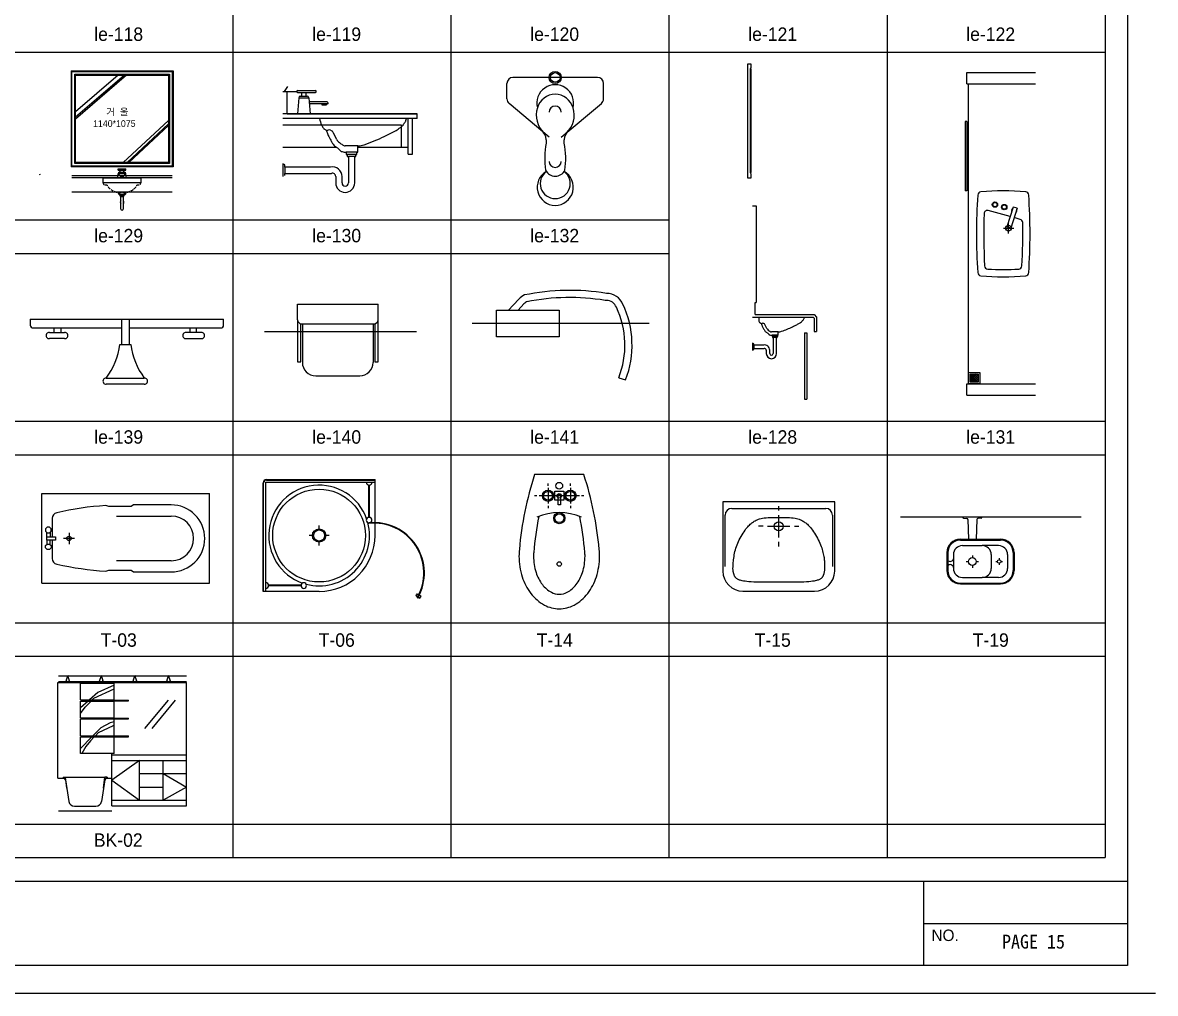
# Model space of a CAD drawing. Header units: inches. Extents: x -1249499 to 290957, y -589671 to 1013543.
# Drawn here: x -973669 to -963543, y 242258 to 250935 of the extents above; entities that cross this region are included whole.
import ezdxf

# ---------------------------------------------------------------- set-up
doc = ezdxf.new("R2010")
doc.units = ezdxf.units.IN
doc.header["$MEASUREMENT"] = 0
doc.layers.add('TOIL', color=9, linetype='Continuous')
doc.styles.add('GHS', font='Gulim.ttf')
doc.styles.get("Standard").update_dxf_attribs({"font": 'DotumChe.ttf'})
doc.styles.add('STYLE2', font='Dotum.ttf')
doc.styles.add('TITLE', font='', dxfattribs={"height": 700})
doc.styles.get('TITLE').set_extended_font_data('헤드라인')

msp = doc.modelspace()

# ---------------------------------------------------------------- linework, layer by layer
at = {"color": 251}
for p, q in [((-963793.2, 256172.2), (-963793.2, 242508)), ((-963793.2, 243258), (-983681, 243258)), ((-965616.2, 243258), (-965616.2, 242508)), ((-965616.2, 242883), (-963793.2, 242883)), ((-963793.2, 242508), (-983681, 242508))]:
    msp.add_line(p, q, dxfattribs=at)
at = {"color": 0}
for p, q in [((-965188.9, 247792.5), (-965198, 247783.4)), ((-965171.2, 247792.5), (-965198, 247765.7)), ((-965153.6, 247792.5), (-965198, 247748.1)), ((-965135.9, 247792.5), (-965198, 247730.4)), ((-965133.1, 247722.5), (-965198, 247787.4)), ((-965150.8, 247722.5), (-965198, 247769.8)), ((-965128, 247782.7), (-965188.2, 247722.5)), ((-965128, 247735.1), (-965185.5, 247792.5)), ((-965128, 247752.8), (-965167.8, 247792.5)), ((-965128, 247770.5), (-965150.1, 247792.5)), ((-965128, 247788.2), (-965132.4, 247792.5)), ((-965168.5, 247722.5), (-965198, 247752.1)), ((-965186.2, 247722.5), (-965198, 247734.4)), ((-965128, 247765), (-965170.5, 247722.5)), ((-965128, 247747.3), (-965152.9, 247722.5)), ((-965128, 247729.7), (-965135.2, 247722.5))]:
    msp.add_line(p, q, dxfattribs=at)
msp.add_line((-963543.2, 242258), (-983931, 242258))
msp.add_line((-963543.2, 242258), (-983931, 242258))
at = {"layer": 'TOIL', "color": 4}
for p, q in [((-971788.3, 255972.2), (-971788.3, 243471.1)), ((-969839.5, 255972.2), (-969839.5, 248871.5)), ((-965941.9, 255972.2), (-965941.9, 243471.1)), ((-963993.2, 255972.2), (-963993.2, 243471.1)), ((-967890.7, 254271.8), (-967890.7, 243471.1)), ((-983481, 250671.8), (-963993.2, 250671.8)), ((-983481, 248871.5), (-967890.7, 248871.5)), ((-969839.5, 248871.5), (-969839.5, 243471.1)), ((-983481, 247071.5), (-963993.2, 247071.5)), ((-983481, 245271.5), (-963993.2, 245271.5)), ((-983481, 243471.1), (-963993.2, 243471.1))]:
    msp.add_line(p, q, dxfattribs=at)
at = {"layer": 'TOIL', "color": 6}
for p, q in [((-973235.5, 250505.1), (-972323.5, 250505.1)), ((-973235.5, 250505.1), (-973235.5, 249645.1)), ((-972323.5, 250505.1), (-972323.5, 249645.1)), ((-967189.2, 250564.2), (-967189.2, 249549)), ((-967156.8, 250564.2), (-967189.2, 250564.2)), ((-967162.2, 250521), (-967156.8, 250531.8)), ((-967162.2, 249592.2), (-967162.2, 250521)), ((-967162.2, 250521), (-967156.8, 250515.6)), ((-967156.8, 250531.8), (-967156.8, 250564.2)), ((-967156.8, 250531.8), (-967156.8, 250548.4)), ((-967156.8, 249597.6), (-967156.8, 250515.6)), ((-973227.5, 250497.1), (-972331.5, 250497.1)), ((-973227.5, 249653.1), (-973227.5, 250497.1)), ((-973203.5, 250473.1), (-972355.5, 250473.1)), ((-973203.5, 249677.1), (-973203.5, 250473.1)), ((-973195.5, 250465.1), (-972363.5, 250465.1)), ((-972758.5, 250465.1), (-973195.5, 250088.7)), ((-972741.2, 250465.1), (-973195.5, 250071.1)), ((-973195.5, 249685.1), (-973195.5, 250465.1)), ((-972816, 250465.1), (-973195.5, 250138.3)), ((-972363.5, 250465.1), (-972363.5, 249685.1)), ((-972355.5, 250473.1), (-972355.5, 249677.1)), ((-972331.5, 250497.1), (-972331.5, 249653.1)), ((-968907.7, 250444.9), (-969285.7, 250444.9)), ((-968529.7, 250444.9), (-968907.7, 250444.9)), ((-965228, 250388.1), (-965228, 250488.1)), ((-965228, 250488.1), (-964613, 250488.1)), ((-971343.2, 250318.9), (-971303.2, 250318.9)), ((-971300.7, 250362.9), (-971330.7, 250318.9)), ((-971303.2, 250118.9), (-971303.2, 250318.9)), ((-971303.2, 250318.9), (-971218.2, 250318.9)), ((-971212.4, 250327.8), (-971051.8, 250327.8)), ((-971212.4, 250310), (-971051.8, 250310)), ((-971174.8, 250310), (-971174.8, 250279.2)), ((-971137.3, 250310), (-971137.3, 250279.2)), ((-969339.7, 250254.1), (-969339.7, 250390.9)), ((-968475.7, 250254.1), (-968475.7, 250390.9)), ((-965228, 250388.1), (-964613, 250388.1)), ((-965213, 247706), (-965213, 250388.1)), ((-971200.7, 250264), (-971212.4, 250118.9)), ((-971200.7, 250264), (-971111.1, 250264)), ((-971187.3, 250279.2), (-971124.5, 250279.2)), ((-971111.1, 250264), (-971099.5, 250118.9)), ((-971108.5, 250229.1), (-970947.4, 250229.1)), ((-971105.4, 250212.3), (-970937.3, 250212.3)), ((-970993.4, 250212.3), (-970993.4, 250201.4)), ((-970993.4, 250201.4), (-970951.3, 250201.4)), ((-970951.3, 250212.3), (-970951.3, 250201.4)), ((-970947.4, 250229.1), (-970937.3, 250212.3)), ((-968961.7, 249911.3), (-969320.4, 250212.7)), ((-968853.7, 249911.3), (-968494.9, 250212.7)), ((-970143.2, 250118.9), (-971343.2, 250118.9)), ((-971303.2, 250118.9), (-970143.2, 250118.9)), ((-970143.2, 250078.9), (-970143.2, 250118.9)), ((-972363.5, 250061.2), (-972769.1, 249685.1)), ((-972363.5, 250029.1), (-972734.4, 249685.1)), ((-972363.5, 250014.4), (-972718.6, 249685.1)), ((-970143.2, 250078.9), (-971343.2, 250078.9)), ((-970996, 250018.9), (-971343.2, 250018.9)), ((-970283.2, 250018.9), (-970996, 250018.9)), ((-970283.2, 249818.9), (-970283.2, 250018.9)), ((-970223.2, 249758.9), (-970223.2, 250078.9)), ((-970183.2, 249758.9), (-970183.2, 250078.9)), ((-965228, 250052.6), (-965243, 250052.6)), ((-965243, 250052.6), (-965243, 249432.6)), ((-965228, 250052.6), (-965228, 249432.6)), ((-965213, 250042.6), (-965228, 250042.6)), ((-965213, 250032.6), (-965228, 250032.6)), ((-970917.4, 249975), (-970898.5, 249965.5)), ((-970889, 249946.6), (-970898.5, 249965.5)), ((-970860.7, 249889.9), (-970889, 249946.6)), ((-970860.5, 249818.9), (-971343.2, 249818.9)), ((-970728.4, 249833.2), (-970785.1, 249833.2)), ((-970671.7, 249833.2), (-970728.4, 249833.2)), ((-970671.7, 249795.4), (-970671.7, 249833.2)), ((-970223.2, 249818.9), (-970671.7, 249818.9)), ((-970671.7, 249776.5), (-970671.7, 249795.4)), ((-968988.7, 249888.1), (-968988.7, 249857.3)), ((-968826.7, 249857.3), (-968826.7, 249888.1)), ((-970785.1, 249776.5), (-970775.6, 249776.5)), ((-970775.6, 249776.5), (-970775.6, 249757.6)), ((-970728.4, 249776.5), (-970775.6, 249776.5)), ((-970775.6, 249757.6), (-970766.2, 249757.6)), ((-970766.2, 249757.6), (-970766.2, 249738.7)), ((-970690.6, 249757.6), (-970766.2, 249757.6)), ((-970766.2, 249738.7), (-970756.7, 249738.7)), ((-970700, 249738.7), (-970756.7, 249738.7)), ((-970756.7, 249738.7), (-970756.7, 249502.6)), ((-970681.1, 249776.5), (-970728.4, 249776.5)), ((-970700, 249738.7), (-970690.6, 249738.7)), ((-970700, 249502.6), (-970700, 249738.7)), ((-970690.6, 249757.6), (-970681.1, 249757.6)), ((-970690.6, 249738.7), (-970690.6, 249757.6)), ((-970681.1, 249757.6), (-970681.1, 249776.5)), ((-970681.1, 249776.5), (-970671.7, 249776.5)), ((-970223.2, 249758.9), (-970183.2, 249758.9)), ((-972323.5, 249645.1), (-973235.5, 249645.1)), ((-973235.5, 249645.1), (-973235.5, 249645.1)), ((-972331.5, 249653.1), (-973227.5, 249653.1)), ((-972355.5, 249677.1), (-973203.5, 249677.1)), ((-972363.5, 249685.1), (-973195.5, 249685.1)), ((-972815.4, 249628.4), (-972745, 249628.4)), ((-972815.4, 249615.2), (-972815.4, 249628.4)), ((-972815.4, 249615.2), (-972745, 249615.2)), ((-972802.2, 249597.6), (-972758.2, 249597.6)), ((-972797.8, 249597.6), (-972797.8, 249615.2)), ((-972762.6, 249597.6), (-972762.6, 249615.2)), ((-972745, 249615.2), (-972745, 249628.4)), ((-972323.5, 249645.1), (-972323.5, 249645.1)), ((-971324.3, 249663.3), (-971343.2, 249672.7)), ((-971343.2, 249672.7), (-971343.2, 249559.3)), ((-971324.3, 249644.4), (-971324.3, 249663.3)), ((-970917.4, 249644.4), (-971324.3, 249644.4)), ((-971324.3, 249644.4), (-971324.3, 249587.7)), ((-967162.2, 249592.2), (-967156.8, 249597.6)), ((-967156.8, 249581.4), (-967162.2, 249592.2)), ((-973517.8, 249577.3), (-973510.2, 249581.1)), ((-972331.5, 249565.1), (-973227.5, 249565.1)), ((-972331.5, 249549.1), (-973227.5, 249549.1)), ((-972947.4, 249549.1), (-972613, 249549.1)), ((-972947.4, 249502.2), (-972947.4, 249549.1)), ((-972613, 249502.2), (-972947.4, 249502.2)), ((-972821.7, 249549.2), (-972815.4, 249584.4)), ((-972817.8, 249571.2), (-972743, 249571.2)), ((-972806.6, 249571.2), (-972806.6, 249580)), ((-972797.8, 249588.8), (-972762.6, 249588.8)), ((-972797.8, 249562.4), (-972797.8, 249571.2)), ((-972797.8, 249562.4), (-972762.6, 249562.4)), ((-972762.6, 249562.4), (-972762.6, 249571.2)), ((-972753.8, 249571.2), (-972753.8, 249580)), ((-972739.5, 249549.2), (-972745, 249584.4)), ((-972616.4, 249492.2), (-972619.7, 249488.9)), ((-972613, 249549.1), (-972613, 249502.2)), ((-971324.3, 249587.7), (-970907.9, 249587.7)), ((-971324.3, 249568.8), (-971324.3, 249587.7)), ((-970870.1, 249559.3), (-970870.1, 249502.6)), ((-970813.4, 249502.6), (-970813.4, 249559.3)), ((-967189.2, 249549), (-967156.8, 249549)), ((-967156.8, 249549), (-967156.8, 249581.4)), ((-972331.5, 249421.1), (-973227.5, 249421.1)), ((-972924, 249482.2), (-972930, 249482.2)), ((-972917.3, 249482.2), (-972924, 249482.2)), ((-972807, 249395.2), (-972814.7, 249414.5)), ((-972800.3, 249395.2), (-972807, 249395.2)), ((-972783.9, 249412), (-972800.3, 249412)), ((-972760.2, 249395.2), (-972800.3, 249395.2)), ((-972800.3, 249388.5), (-972800.3, 249395.2)), ((-972793.6, 249388.5), (-972800.3, 249388.5)), ((-972793.6, 249388.5), (-972766.9, 249388.5)), ((-972793.6, 249381.9), (-972793.6, 249388.5)), ((-972760.2, 249412), (-972776.6, 249412)), ((-972766.9, 249388.5), (-972766.9, 249381.9)), ((-972760.2, 249388.5), (-972766.9, 249388.5)), ((-972753.5, 249395.2), (-972760.2, 249395.2)), ((-972760.2, 249395.2), (-972760.2, 249388.5)), ((-972745.8, 249414.5), (-972753.5, 249395.2)), ((-972636.4, 249482.2), (-972643.1, 249482.2)), ((-972627.5, 249482.2), (-972636.4, 249482.2)), ((-972619.7, 249488.9), (-972621, 249487.6)), ((-965228, 249432.6), (-965243, 249432.6)), ((-965213, 249452.6), (-965228, 249452.6)), ((-965213, 249442.6), (-965228, 249442.6)), ((-972790.3, 249381.9), (-972793.6, 249381.9)), ((-972790.3, 249381.9), (-972770.2, 249381.9)), ((-972790.3, 249341.7), (-972790.3, 249381.9)), ((-972790.3, 249315), (-972790.3, 249341.7)), ((-972790.3, 249268.2), (-972790.3, 249315)), ((-972770.2, 249381.9), (-972770.2, 249341.7)), ((-972766.9, 249381.9), (-972770.2, 249381.9)), ((-972770.2, 249341.7), (-972770.2, 249315)), ((-972770.2, 249315), (-972770.2, 249268.2)), ((-967143.4, 249297), (-967111, 249297)), ((-967111, 249297), (-967111, 248433)), ((-964840.6, 249201.5), (-965036.5, 249255.9)), ((-964814.4, 249284.9), (-964869.3, 249110)), ((-964779.7, 249275.3), (-964835.2, 249098.5)), ((-964779.7, 249275.3), (-964814.4, 249284.9)), ((-964750.9, 249176.6), (-964805.9, 249191.8)), ((-964900.4, 249098.3), (-964807.7, 249098.3)), ((-964835.2, 249098.5), (-964869.3, 249110)), ((-964855.8, 249050.2), (-964855.8, 249142.9)), ((-971211.7, 248278.7), (-971211.7, 248418.7)), ((-971211.7, 248418.7), (-970491.7, 248418.7)), ((-970491.7, 247902.8), (-970491.7, 248418.7)), ((-969328.9, 248363.1), (-969233.6, 248464.7)), ((-969239, 248365.3), (-969186.9, 248420.9)), ((-968449.9, 248451.3), (-968462.1, 248452.4)), ((-967121.8, 248325), (-967121.8, 248433)), ((-967121.8, 248433), (-967111, 248433)), ((-973599.9, 248283.4), (-971872.3, 248283.4)), ((-973599.9, 248283.4), (-973599.9, 248230.8)), ((-972786, 248283.4), (-972786, 248058.4)), ((-972716, 248283.4), (-972716, 248058.4)), ((-971872.3, 248230.8), (-971872.3, 248283.4)), ((-971211.7, 248278.7), (-971211.7, 247902.8)), ((-969432.2, 248365.3), (-968872.2, 248365.3)), ((-969432.2, 248125.3), (-969432.2, 248365.3)), ((-968872.2, 248365.3), (-968872.2, 248125.3)), ((-967143.4, 248303.4), (-966601.6, 248303.4)), ((-967121.8, 248325), (-966592.6, 248325)), ((-967087.1, 248302.7), (-967087.1, 248267)), ((-966601.6, 248303.4), (-966592.6, 248294.4)), ((-966592.6, 248325), (-966571, 248303.4)), ((-966592.6, 248294.4), (-966592.6, 248173.8)), ((-966571, 248303.4), (-966571, 248173.8)), ((-973574.9, 248205.8), (-972786, 248205.8)), ((-973386.8, 248165.3), (-973386.8, 248205.8)), ((-973328.3, 248205.8), (-973328.3, 248165.3)), ((-972716, 248205.8), (-971897.3, 248205.8)), ((-972173.7, 248205.8), (-972173.7, 248165.3)), ((-972115.2, 248165.3), (-972115.2, 248205.8)), ((-971507.5, 248174.4), (-970148.1, 248174.4)), ((-971182.7, 247902.8), (-971182.7, 248243.4)), ((-971175.7, 248242.7), (-970527.7, 248242.7)), ((-971168.4, 248242.7), (-971168.4, 247898.6)), ((-970535, 248242.7), (-970535, 247898.6)), ((-970520.8, 248243.4), (-970520.8, 247902.8)), ((-968067.2, 248245.3), (-969651, 248245.3)), ((-967031.1, 248232), (-967036.2, 248242.2)), ((-967015.8, 248201.3), (-967031.1, 248232)), ((-966592.6, 248173.8), (-966571, 248173.8)), ((-973429.3, 248165.3), (-973294.5, 248165.3)), ((-973294.5, 248110.3), (-973429.3, 248110.3)), ((-972072.7, 248165.3), (-972207.5, 248165.3)), ((-972207.5, 248110.3), (-972072.7, 248110.3)), ((-968872.2, 248125.3), (-969432.2, 248125.3)), ((-966944.4, 248170.7), (-966975, 248170.7)), ((-966975, 248140.1), (-966969.9, 248140.1)), ((-966969.9, 248140.1), (-966969.9, 248129.9)), ((-966944.4, 248140.1), (-966969.9, 248140.1)), ((-966969.9, 248129.9), (-966964.8, 248129.9)), ((-966964.8, 248129.9), (-966964.8, 248119.7)), ((-966924, 248129.9), (-966964.8, 248129.9)), ((-966964.8, 248119.7), (-966959.7, 248119.7)), ((-966959.7, 248119.7), (-966959.7, 247976.8)), ((-966929.1, 248119.7), (-966959.7, 248119.7)), ((-966913.7, 248170.7), (-966944.4, 248170.7)), ((-966918.9, 248140.1), (-966944.4, 248140.1)), ((-966929.1, 247976.8), (-966929.1, 248119.7)), ((-966929.1, 248119.7), (-966924, 248119.7)), ((-966924, 248129.9), (-966918.9, 248129.9)), ((-966924, 248119.7), (-966924, 248129.9)), ((-966918.9, 248129.9), (-966918.9, 248140.1)), ((-966918.9, 248140.1), (-966913.7, 248140.1)), ((-966913.7, 248150.3), (-966913.7, 248170.7)), ((-966913.7, 248140.1), (-966913.7, 248150.3)), ((-966679, 248163), (-966679, 247569)), ((-966679, 248163), (-966657.4, 248163)), ((-966657.4, 248163), (-966657.4, 247569)), ((-972801, 248058.4), (-972701, 248058.4)), ((-967143.6, 248068.7), (-967143.6, 248007.4)), ((-967133.4, 248063.6), (-967143.6, 248068.7)), ((-967143.6, 248007.4), (-967133.4, 248012.5)), ((-967133.4, 248053.3), (-967133.4, 248063.6)), ((-967133.4, 248053.3), (-967133.4, 248022.7)), ((-967046.4, 248053.3), (-967133.4, 248053.3)), ((-967133.4, 248012.5), (-967133.4, 248022.7)), ((-967133.4, 248022.7), (-967041.3, 248022.7)), ((-967020.9, 248007.4), (-967020.9, 247976.8)), ((-966990.3, 247976.8), (-966990.3, 248007.4)), ((-971211.7, 247902.8), (-971182.7, 247902.8)), ((-970520.8, 247902.8), (-970491.7, 247902.8)), ((-971048.4, 247778.6), (-970655, 247778.6)), ((-965213, 247707.5), (-965213, 247807.5)), ((-965213, 247807.5), (-965113, 247807.5)), ((-965198, 247722.5), (-965198, 247792.5)), ((-965198, 247792.5), (-965128, 247792.5)), ((-965128, 247792.5), (-965128, 247722.5)), ((-965113, 247807.5), (-965113, 247707.5)), ((-972921, 247758.4), (-972581, 247758.4)), ((-972581, 247703.4), (-972921, 247703.4)), ((-968340.3, 247758.8), (-968278.4, 247741.4)), ((-965228, 247606), (-965228, 247706)), ((-965228, 247706), (-964613, 247706)), ((-965113, 247707.5), (-965213, 247707.5)), ((-965128, 247722.5), (-965198, 247722.5)), ((-966679, 247569), (-966657.4, 247569)), ((-965228, 247606), (-964613, 247606)), ((-968651.6, 246895.6), (-969091.6, 246895.6)), ((-971518.4, 245850.5), (-971518.4, 246820.5)), ((-971514.4, 245850.5), (-971514.4, 246820.5)), ((-971494.4, 245850.5), (-971494.4, 246826.5)), ((-971494.4, 246826.5), (-970518.4, 246826.5)), ((-971488.4, 246850.5), (-970518.4, 246850.5)), ((-971488.4, 246846.5), (-970518.4, 246846.5)), ((-970573.4, 246512), (-970573.4, 246802)), ((-970568.4, 246511.9), (-970568.4, 246802.1)), ((-970518.4, 246350.5), (-970518.4, 246850.5)), ((-968971.6, 246795.6), (-968971.6, 246815.6)), ((-968971.6, 246775.6), (-968971.6, 246635.6)), ((-968771.6, 246795.6), (-968771.6, 246815.6)), ((-968771.6, 246775.6), (-968771.6, 246635.6)), ((-973498.1, 246724.7), (-971998.1, 246724.7)), ((-973498.1, 245924.7), (-973498.1, 246724.7)), ((-971998.1, 245924.7), (-971998.1, 246724.7)), ((-969071.6, 246705.6), (-969091.6, 246705.6)), ((-968691.6, 246705.6), (-969051.6, 246705.6)), ((-968911.6, 246665.6), (-968911.6, 246745.6)), ((-968911.6, 246745.6), (-968831.6, 246745.6)), ((-968831.6, 246665.6), (-968911.6, 246665.6)), ((-968881.6, 246625.6), (-968881.6, 246715.6)), ((-968881.6, 246715.6), (-968861.6, 246715.6)), ((-968861.6, 246715.6), (-968861.6, 246625.6)), ((-968831.6, 246745.6), (-968831.6, 246665.6)), ((-968651.6, 246705.6), (-968671.6, 246705.6)), ((-972898.7, 246609.7), (-972924.9, 246618.5)), ((-972698.7, 246609.7), (-972898.7, 246609.7)), ((-972678.7, 246624.7), (-972698.7, 246609.7)), ((-972340.8, 246624.7), (-972678.7, 246624.7)), ((-968971.6, 246615.6), (-968971.6, 246595.6)), ((-968861.6, 246625.6), (-968881.6, 246625.6)), ((-968771.6, 246615.6), (-968771.6, 246595.6)), ((-967409.3, 246652.8), (-967409.3, 246032.8)), ((-966409.3, 246652.8), (-967409.3, 246652.8)), ((-967329.3, 246592.8), (-966489.3, 246592.8)), ((-966909.3, 246572.8), (-966909.3, 246612.8)), ((-966409.3, 246032.8), (-966409.3, 246652.8)), ((-973403.7, 246504.7), (-973403.7, 246339.7)), ((-972828.7, 246524.7), (-972340.8, 246524.7)), ((-970573.4, 246463.2), (-970572.9, 246458.2)), ((-967389.3, 246072.8), (-967389.3, 246532.8)), ((-967164.5, 246451.1), (-967157.5, 246457.1)), ((-967157.5, 246457.1), (-967150.4, 246462.5)), ((-967150.4, 246462.5), (-967143.3, 246467.7)), ((-967143.3, 246467.7), (-967135.9, 246472.8)), ((-967135.9, 246472.8), (-967128.2, 246477.7)), ((-967128.2, 246477.7), (-967120.1, 246482.7)), ((-967120.1, 246482.7), (-967111.4, 246487.4)), ((-967111.4, 246487.4), (-967102, 246491.9)), ((-967102, 246491.9), (-967091.7, 246496.1)), ((-967091.7, 246496.1), (-967080.4, 246499.9)), ((-967080.4, 246499.9), (-967068, 246503.3)), ((-967068, 246503.3), (-967054.3, 246506.1)), ((-967054.3, 246506.1), (-967039.2, 246508.3)), ((-967039.2, 246508.3), (-967022.9, 246509.9)), ((-967022.9, 246509.9), (-967005.6, 246511.1)), ((-967005.6, 246511.1), (-966987.4, 246511.9)), ((-966987.4, 246511.9), (-966968.5, 246512.4)), ((-966968.5, 246512.4), (-966949, 246512.7)), ((-966949, 246512.7), (-966929.2, 246512.7)), ((-966929.2, 246512.7), (-966909.3, 246512.8)), ((-966909.3, 246332.8), (-966909.3, 246532.8)), ((-966909.3, 246512.8), (-966889.3, 246512.7)), ((-966889.3, 246512.7), (-966869.5, 246512.7)), ((-966869.5, 246512.7), (-966850.1, 246512.4)), ((-966850.1, 246512.4), (-966831.1, 246511.9)), ((-966831.1, 246511.9), (-966812.9, 246511.1)), ((-966812.9, 246511.1), (-966795.6, 246509.9)), ((-966795.6, 246509.9), (-966779.3, 246508.3)), ((-966779.3, 246508.3), (-966764.3, 246506.1)), ((-966764.3, 246506.1), (-966750.6, 246503.3)), ((-966750.6, 246503.3), (-966738.1, 246499.9)), ((-966738.1, 246499.9), (-966726.8, 246496.1)), ((-966726.8, 246496.1), (-966716.6, 246491.9)), ((-966716.6, 246491.9), (-966707.1, 246487.4)), ((-966707.1, 246487.4), (-966698.4, 246482.7)), ((-966698.4, 246482.7), (-966690.3, 246477.7)), ((-966690.3, 246477.7), (-966682.6, 246472.8)), ((-966682.6, 246472.8), (-966675.2, 246467.7)), ((-966675.2, 246467.7), (-966668.1, 246462.5)), ((-966668.1, 246462.5), (-966661.1, 246457.1)), ((-966661.1, 246457.1), (-966654.1, 246451.1)), ((-966429.3, 246532.8), (-966429.3, 246072.8)), ((-965820.8, 246518), (-964206.5, 246518)), ((-965264.5, 246511.7), (-965264.5, 246518)), ((-965258.8, 246505.8), (-965227.3, 246504)), ((-965217.9, 246494.3), (-965212.9, 246318)), ((-965140.2, 246494.3), (-965145.2, 246318)), ((-965099.3, 246505.8), (-965130.8, 246504)), ((-965093.7, 246511.7), (-965093.7, 246518)), ((-973449.1, 246424.7), (-973463.7, 246410)), ((-973463.7, 246410), (-973463.7, 246389.3)), ((-973463.7, 246389.3), (-973449.1, 246374.7)), ((-973453.7, 246339.7), (-973453.7, 246379.3)), ((-973428.4, 246424.7), (-973449.1, 246424.7)), ((-973449.1, 246374.7), (-973428.4, 246374.7)), ((-973413.7, 246410), (-973428.4, 246424.7)), ((-973428.4, 246374.7), (-973413.7, 246389.3)), ((-973423.7, 246379.3), (-973423.7, 246339.7)), ((-973413.7, 246389.3), (-973413.7, 246410)), ((-973253.7, 246374.7), (-973253.7, 246274.7)), ((-971067.9, 246350.5), (-971107.9, 246350.5)), ((-971018.4, 246399.9), (-971018.4, 246439.9)), ((-970929, 246350.5), (-970969, 246350.5)), ((-967246.5, 246342.5), (-967237.9, 246357.1)), ((-967237.9, 246357.1), (-967229.1, 246371.1)), ((-967229.1, 246371.1), (-967220.1, 246384.5)), ((-967220.1, 246384.5), (-967211.3, 246397.1)), ((-967211.3, 246397.1), (-967202.6, 246408.8)), ((-967202.6, 246408.8), (-967194.3, 246419.4)), ((-967194.3, 246419.4), (-967186.4, 246428.8)), ((-967186.4, 246428.8), (-967178.8, 246437.1)), ((-967178.8, 246437.1), (-967171.6, 246444.5)), ((-967171.6, 246444.5), (-967164.5, 246451.1)), ((-967049.3, 246432.8), (-967089.3, 246432.8)), ((-967009.3, 246432.8), (-966809.3, 246432.8)), ((-966769.3, 246432.8), (-966729.3, 246432.8)), ((-966654.1, 246451.1), (-966647, 246444.5)), ((-966647, 246444.5), (-966639.7, 246437.1)), ((-966639.7, 246437.1), (-966632.2, 246428.8)), ((-966632.2, 246428.8), (-966624.3, 246419.4)), ((-966624.3, 246419.4), (-966615.9, 246408.8)), ((-966615.9, 246408.8), (-966607.3, 246397.1)), ((-966607.3, 246397.1), (-966598.4, 246384.5)), ((-966598.4, 246384.5), (-966589.5, 246371.1)), ((-966589.5, 246371.1), (-966580.6, 246357.1)), ((-966580.6, 246357.1), (-966572, 246342.5)), ((-973463.7, 246260), (-973449.1, 246274.7)), ((-973463.7, 246239.3), (-973463.7, 246260)), ((-973453.7, 246309.7), (-973453.7, 246339.7)), ((-973453.7, 246339.7), (-973373.7, 246339.7)), ((-973373.7, 246309.7), (-973453.7, 246309.7)), ((-973453.7, 246309.7), (-973453.7, 246270)), ((-973449.1, 246274.7), (-973428.4, 246274.7)), ((-973428.4, 246274.7), (-973413.7, 246260)), ((-973423.7, 246270), (-973423.7, 246309.7)), ((-973413.7, 246260), (-973413.7, 246239.3)), ((-973403.7, 246309.7), (-973403.7, 246144.7)), ((-973373.7, 246339.7), (-973373.7, 246309.7)), ((-973203.7, 246324.7), (-973303.7, 246324.7)), ((-971018.4, 246261), (-971018.4, 246301)), ((-967292.7, 246237.8), (-967287.8, 246252.8)), ((-967287.8, 246252.8), (-967282.4, 246267.8)), ((-967282.4, 246267.8), (-967276.4, 246282.8)), ((-967276.4, 246282.8), (-967269.8, 246297.8)), ((-967269.8, 246297.8), (-967262.6, 246312.8)), ((-967262.6, 246312.8), (-967254.8, 246327.7)), ((-967254.8, 246327.7), (-967246.5, 246342.5)), ((-966909.3, 246252.8), (-966909.3, 246292.8)), ((-966572, 246342.5), (-966563.7, 246327.7)), ((-966563.7, 246327.7), (-966555.9, 246312.8)), ((-966555.9, 246312.8), (-966548.7, 246297.8)), ((-966548.7, 246297.8), (-966542.1, 246282.9)), ((-966542.1, 246282.9), (-966536.2, 246268.1)), ((-966536.2, 246268.1), (-966530.7, 246253.6)), ((-966530.7, 246253.6), (-966525.8, 246239.4)), ((-965286.3, 246318), (-964926.3, 246318)), ((-965286.3, 246310), (-964926.3, 246310)), ((-965268.3, 246260), (-965089.8, 246260)), ((-964944.3, 246260), (-965089.8, 246260)), ((-973449.1, 246224.7), (-973463.7, 246239.3)), ((-973428.4, 246224.7), (-973449.1, 246224.7)), ((-973413.7, 246239.3), (-973428.4, 246224.7)), ((-967313.4, 246134.4), (-967311.7, 246148.5)), ((-967311.7, 246148.5), (-967309.6, 246163)), ((-967309.6, 246163), (-967307.2, 246177.8)), ((-967307.2, 246177.8), (-967304.3, 246192.8)), ((-967304.3, 246192.8), (-967300.9, 246207.8)), ((-967300.9, 246207.8), (-967297, 246222.8)), ((-967297, 246222.8), (-967292.7, 246237.8)), ((-966525.8, 246239.4), (-966521.5, 246225.6)), ((-966521.5, 246225.6), (-966517.6, 246212.2)), ((-966517.6, 246212.2), (-966514.3, 246199.4)), ((-966514.3, 246199.4), (-966511.4, 246187.2)), ((-966511.4, 246187.2), (-966508.9, 246175.6)), ((-966508.9, 246175.6), (-966506.8, 246164.4)), ((-966506.8, 246164.4), (-966505.1, 246153.6)), ((-966505.1, 246153.6), (-966503.7, 246143.1)), ((-965406.3, 246198), (-965406.3, 246038)), ((-965398.3, 246198), (-965398.3, 246038)), ((-965348.3, 246180), (-965348.3, 246056)), ((-965179.1, 246172.9), (-965179.1, 246152.9)), ((-965009.8, 246180), (-965009.8, 246056)), ((-964939.9, 246147.7), (-964939.9, 246133.7)), ((-964864.3, 246180), (-964864.3, 246056)), ((-964814.3, 246198), (-964814.3, 246038)), ((-964806.3, 246198), (-964806.3, 246038)), ((-972340.8, 246124.7), (-972828.7, 246124.7)), ((-967318.8, 246061.1), (-967318.5, 246068.4)), ((-967318.8, 246054.6), (-967318.8, 246061.1)), ((-967318.8, 246048.9), (-967318.8, 246054.6)), ((-967318.5, 246043.7), (-967318.8, 246048.9)), ((-967318.5, 246068.4), (-967318.1, 246076.7)), ((-967318.1, 246076.7), (-967317.6, 246086.1)), ((-967317.6, 246086.1), (-967316.9, 246096.7)), ((-967316.9, 246096.7), (-967316, 246108.4)), ((-967316, 246108.4), (-967314.8, 246121)), ((-967314.8, 246121), (-967313.4, 246134.4)), ((-966503.7, 246143.1), (-966502.5, 246132.9)), ((-966502.5, 246132.9), (-966501.6, 246122.8)), ((-966501.6, 246122.8), (-966500.9, 246112.8)), ((-966500.9, 246112.8), (-966500.4, 246102.8)), ((-966500.4, 246048.3), (-966500.9, 246041.1)), ((-966500.4, 246102.8), (-966500, 246092.9)), ((-966500, 246056.3), (-966500.4, 246048.3)), ((-966500, 246092.9), (-966499.8, 246083.2)), ((-966499.8, 246064.8), (-966500, 246056.3)), ((-966499.8, 246083.2), (-966499.7, 246073.8)), ((-966499.7, 246073.8), (-966499.8, 246064.8)), ((-965234, 246118), (-965214, 246118)), ((-965179.1, 246083.1), (-965179.1, 246063.1)), ((-965144.2, 246118), (-965124.2, 246118)), ((-964969.5, 246118), (-964955.5, 246118)), ((-964939.9, 246102.3), (-964939.9, 246088.3)), ((-964924.2, 246118), (-964910.2, 246118)), ((-972924.9, 246030.8), (-972898.7, 246039.7)), ((-972898.7, 246039.7), (-972698.7, 246039.7)), ((-972698.7, 246039.7), (-972678.7, 246024.7)), ((-972678.7, 246024.7), (-972340.8, 246024.7)), ((-967318.1, 246038.9), (-967318.5, 246043.7)), ((-967317.6, 246034.4), (-967318.1, 246038.9)), ((-967316.9, 246030.1), (-967317.6, 246034.4)), ((-967316.1, 246026), (-967316.9, 246030.1)), ((-967315.1, 246021.9), (-967316.1, 246026)), ((-967314.1, 246018), (-967315.1, 246021.9)), ((-967312.9, 246014.1), (-967314.1, 246018)), ((-967311.7, 246010.3), (-967312.9, 246014.1)), ((-967310.5, 246006.5), (-967311.7, 246010.3)), ((-967309.3, 246002.8), (-967310.5, 246006.5)), ((-967308, 245999), (-967309.3, 246002.8)), ((-967306.7, 245995.3), (-967308, 245999)), ((-967305.3, 245991.6), (-967306.7, 245995.3)), ((-967303.8, 245988), (-967305.3, 245991.6)), ((-967302.2, 245984.4), (-967303.8, 245988)), ((-967300.4, 245981), (-967302.2, 245984.4)), ((-967298.3, 245977.6), (-967300.4, 245981)), ((-967295.9, 245974.4), (-967298.3, 245977.6)), ((-967293.3, 245971.4), (-967295.9, 245974.4)), ((-967290.2, 245968.5), (-967293.3, 245971.4)), ((-967286.8, 245965.7), (-967290.2, 245968.5)), ((-967282.8, 245963), (-967286.8, 245965.7)), ((-967278.3, 245960.3), (-967282.8, 245963)), ((-967273.2, 245957.8), (-967278.3, 245960.3)), ((-967267.4, 245955.3), (-967273.2, 245957.8)), ((-967260.9, 245952.8), (-967267.4, 245955.3)), ((-967253.6, 245950.3), (-967260.9, 245952.8)), ((-967245.2, 245947.8), (-967253.6, 245950.3)), ((-967235.5, 245945.4), (-967245.2, 245947.8)), ((-967224.1, 245943.2), (-967235.5, 245945.4)), ((-966583.1, 245945.4), (-966594.5, 245943.2)), ((-966573.3, 245947.8), (-966583.1, 245945.4)), ((-966564.9, 245950.3), (-966573.3, 245947.8)), ((-966557.6, 245952.8), (-966564.9, 245950.3)), ((-966551.1, 245955.3), (-966557.6, 245952.8)), ((-966545.3, 245957.8), (-966551.1, 245955.3)), ((-966540.2, 245960.3), (-966545.3, 245957.8)), ((-966535.7, 245963), (-966540.2, 245960.3)), ((-966531.8, 245965.7), (-966535.7, 245963)), ((-966528.3, 245968.5), (-966531.8, 245965.7)), ((-966525.3, 245971.4), (-966528.3, 245968.5)), ((-966522.6, 245974.4), (-966525.3, 245971.4)), ((-966520.2, 245977.6), (-966522.6, 245974.4)), ((-966518.2, 245981), (-966520.2, 245977.6)), ((-966516.3, 245984.4), (-966518.2, 245981)), ((-966514.7, 245988), (-966516.3, 245984.4)), ((-966513.2, 245991.6), (-966514.7, 245988)), ((-966511.8, 245995.3), (-966513.2, 245991.6)), ((-966510.5, 245999), (-966511.8, 245995.3)), ((-966509.3, 246002.8), (-966510.5, 245999)), ((-966508, 246006.5), (-966509.3, 246002.8)), ((-966506.8, 246010.4), (-966508, 246006.5)), ((-966505.6, 246014.4), (-966506.8, 246010.4)), ((-966504.5, 246018.8), (-966505.6, 246014.4)), ((-966503.4, 246023.5), (-966504.5, 246018.8)), ((-966502.5, 246028.8), (-966503.4, 246023.5)), ((-966501.6, 246034.6), (-966502.5, 246028.8)), ((-966500.9, 246041.1), (-966501.6, 246034.6)), ((-965268.3, 245976), (-965089.8, 245976)), ((-964944.3, 245976), (-965089.8, 245976)), ((-973498.1, 245924.7), (-971998.1, 245924.7)), ((-971018.4, 245850.5), (-971518.4, 245850.5)), ((-971179.9, 245900.5), (-971470.1, 245900.5)), ((-971180, 245905.5), (-971470, 245905.5)), ((-967229.3, 245852.8), (-966589.3, 245852.8)), ((-967210.7, 245941.1), (-967224.1, 245943.2)), ((-967195.1, 245939.2), (-967210.7, 245941.1)), ((-967176.9, 245937.5), (-967195.1, 245939.2)), ((-967155.9, 245936.1), (-967176.9, 245937.5)), ((-967131.9, 245935), (-967155.9, 245936.1)), ((-967105.2, 245934.2), (-967131.9, 245935)), ((-967076.1, 245933.6), (-967105.2, 245934.2)), ((-967045.1, 245933.2), (-967076.1, 245933.6)), ((-967012.5, 245932.9), (-967045.1, 245933.2)), ((-966978.7, 245932.8), (-967012.5, 245932.9)), ((-966944.2, 245932.8), (-966978.7, 245932.8)), ((-966909.3, 245932.8), (-966944.2, 245932.8)), ((-966874.3, 245932.8), (-966909.3, 245932.8)), ((-966839.8, 245932.8), (-966874.3, 245932.8)), ((-966806, 245932.9), (-966839.8, 245932.8)), ((-966773.4, 245933.2), (-966806, 245932.9)), ((-966742.4, 245933.6), (-966773.4, 245933.2)), ((-966713.3, 245934.2), (-966742.4, 245933.6)), ((-966686.6, 245935), (-966713.3, 245934.2)), ((-966662.6, 245936.1), (-966686.6, 245935)), ((-966641.6, 245937.5), (-966662.6, 245936.1)), ((-966623.5, 245939.2), (-966641.6, 245937.5)), ((-966607.8, 245941.1), (-966623.5, 245939.2)), ((-966594.5, 245943.2), (-966607.8, 245941.1)), ((-965286.3, 245926), (-964926.3, 245926)), ((-965286.3, 245918), (-964926.3, 245918)), ((-970151.6, 245811.6), (-970116.8, 245791.8)), ((-970142.1, 245829.2), (-970106.9, 245809.2)), ((-970140.4, 245795.5), (-970136.1, 245793)), ((-973355.3, 245035.5), (-972205.3, 245035.5)), ((-973355.3, 244180.5), (-973355.3, 245035.5)), ((-973347.8, 245096.5), (-972205.3, 245096.5)), ((-973347.8, 245046.5), (-972205.3, 245046.5)), ((-973347.8, 245040.5), (-972205.3, 245040.5)), ((-973280.8, 245048.7), (-973264.6, 245098.7)), ((-973280.8, 245048.7), (-973275.5, 245048.7)), ((-973280.8, 245048.7), (-973280.8, 245048.2)), ((-973271.9, 245040.5), (-973280.8, 245048.2)), ((-973280.8, 245048.2), (-973275.8, 245048.2)), ((-973275.8, 245048.2), (-973271.9, 245040.5)), ((-973275.5, 245048.7), (-973271.6, 245041)), ((-973271.6, 245041), (-973257.5, 245041)), ((-973248.3, 245048.7), (-973264.6, 245098.7)), ((-973253.7, 245048.7), (-973257.5, 245041)), ((-973257.2, 245040.5), (-973248.3, 245048.2)), ((-973253.4, 245048.2), (-973257.2, 245040.5)), ((-973248.3, 245048.7), (-973253.7, 245048.7)), ((-973248.3, 245048.2), (-973253.4, 245048.2)), ((-973248.3, 245048.7), (-973248.3, 245048.2)), ((-972980.8, 245048.7), (-972964.6, 245098.7)), ((-972980.8, 245048.7), (-972980.8, 245048.2)), ((-972980.8, 245048.7), (-972975.5, 245048.7)), ((-972980.8, 245048.2), (-972975.8, 245048.2)), ((-972971.9, 245040.5), (-972980.8, 245048.2)), ((-972975.8, 245048.2), (-972971.9, 245040.5)), ((-972975.5, 245048.7), (-972971.6, 245041)), ((-972971.6, 245041), (-972957.5, 245041)), ((-972948.3, 245048.7), (-972964.6, 245098.7)), ((-972953.7, 245048.7), (-972957.5, 245041)), ((-972953.4, 245048.2), (-972957.2, 245040.5)), ((-972957.2, 245040.5), (-972948.3, 245048.2)), ((-972948.3, 245048.7), (-972953.7, 245048.7)), ((-972948.3, 245048.2), (-972953.4, 245048.2)), ((-972948.3, 245048.7), (-972948.3, 245048.2)), ((-972872.8, 245030.5), (-972872.8, 245035.5)), ((-972680.8, 245048.7), (-972664.6, 245098.7)), ((-972680.8, 245048.7), (-972675.5, 245048.7)), ((-972680.8, 245048.7), (-972680.8, 245048.2)), ((-972671.9, 245040.5), (-972680.8, 245048.2)), ((-972680.8, 245048.2), (-972675.8, 245048.2)), ((-972675.8, 245048.2), (-972671.9, 245040.5)), ((-972675.5, 245048.7), (-972671.6, 245041)), ((-972671.6, 245041), (-972657.5, 245041)), ((-972648.3, 245048.7), (-972664.6, 245098.7)), ((-972653.7, 245048.7), (-972657.5, 245041)), ((-972657.2, 245040.5), (-972648.3, 245048.2)), ((-972653.4, 245048.2), (-972657.2, 245040.5)), ((-972648.3, 245048.7), (-972653.7, 245048.7)), ((-972648.3, 245048.2), (-972653.4, 245048.2)), ((-972648.3, 245048.7), (-972648.3, 245048.2)), ((-972380.8, 245048.7), (-972364.6, 245098.7)), ((-972380.8, 245048.7), (-972364.6, 245098.7)), ((-972380.8, 245048.7), (-972380.8, 245048.2)), ((-972380.8, 245048.7), (-972375.5, 245048.7)), ((-972380.8, 245048.7), (-972380.8, 245048.2)), ((-972380.8, 245048.7), (-972375.5, 245048.7)), ((-972380.8, 245048.2), (-972375.8, 245048.2)), ((-972371.9, 245040.5), (-972380.8, 245048.2)), ((-972380.8, 245048.2), (-972375.8, 245048.2)), ((-972371.9, 245040.5), (-972380.8, 245048.2)), ((-972375.8, 245048.2), (-972371.9, 245040.5)), ((-972375.8, 245048.2), (-972371.9, 245040.5)), ((-972375.5, 245048.7), (-972371.6, 245041)), ((-972375.5, 245048.7), (-972371.6, 245041)), ((-972371.6, 245041), (-972357.5, 245041)), ((-972371.6, 245041), (-972357.5, 245041)), ((-972348.3, 245048.7), (-972364.6, 245098.7)), ((-972348.3, 245048.7), (-972364.6, 245098.7)), ((-972353.7, 245048.7), (-972357.5, 245041)), ((-972353.7, 245048.7), (-972357.5, 245041)), ((-972353.4, 245048.2), (-972357.2, 245040.5)), ((-972357.2, 245040.5), (-972348.3, 245048.2)), ((-972353.4, 245048.2), (-972357.2, 245040.5)), ((-972357.2, 245040.5), (-972348.3, 245048.2)), ((-972348.3, 245048.7), (-972353.7, 245048.7)), ((-972348.3, 245048.7), (-972353.7, 245048.7)), ((-972348.3, 245048.2), (-972353.4, 245048.2)), ((-972348.3, 245048.2), (-972353.4, 245048.2)), ((-972348.3, 245048.7), (-972348.3, 245048.2)), ((-972348.3, 245048.7), (-972348.3, 245048.2)), ((-972205.3, 243935.5), (-972205.3, 245035.5)), ((-973150.3, 244880.5), (-973150.3, 245030.5)), ((-973150.3, 245030.5), (-972850.3, 245030.5)), ((-972850.3, 244880.5), (-972850.3, 245030.5)), ((-973150.3, 244880.5), (-972850.3, 244880.5)), ((-973150.3, 244720.5), (-973150.3, 244870.5)), ((-973150.3, 244870.5), (-972850.3, 244870.5)), ((-972872.8, 244870.5), (-972872.8, 244880.5)), ((-972872.8, 244879.3), (-972722.8, 244879.3)), ((-972872.8, 244871.8), (-972722.8, 244871.8)), ((-972850.3, 244720.5), (-972850.3, 244870.5)), ((-972722.8, 244871.8), (-972722.8, 244879.3)), ((-972369, 244878.5), (-972579.3, 244626.1)), ((-972304.3, 244878.5), (-972514.6, 244626.1)), ((-973150.3, 244720.5), (-972850.3, 244720.5)), ((-973150.3, 244560.5), (-973150.3, 244710.5)), ((-973150.3, 244710.5), (-972850.3, 244710.5)), ((-972872.8, 244710.5), (-972872.8, 244720.5)), ((-972872.8, 244719.3), (-972722.8, 244719.3)), ((-972872.8, 244711.8), (-972722.8, 244711.8)), ((-972850.3, 244560.5), (-972850.3, 244710.5)), ((-972722.8, 244711.8), (-972722.8, 244719.3)), ((-973150.3, 244560.5), (-972850.3, 244560.5)), ((-973150.3, 244400.5), (-973150.3, 244550.5)), ((-973150.3, 244550.5), (-972850.3, 244550.5)), ((-972872.8, 244550.5), (-972872.8, 244560.5)), ((-972872.8, 244559.3), (-972722.8, 244559.3)), ((-972872.8, 244551.8), (-972722.8, 244551.8)), ((-972850.3, 244400.5), (-972850.3, 244550.5)), ((-972722.8, 244551.8), (-972722.8, 244559.3)), ((-972850.3, 244400.5), (-973150.3, 244400.5)), ((-972872.8, 244180.5), (-972872.8, 244400.5)), ((-972872.8, 244390.5), (-972205.3, 244390.5)), ((-972622.8, 244340.5), (-972872.8, 244163)), ((-972872.8, 244340.5), (-972205.3, 244340.5)), ((-972622.8, 243985.5), (-972622.8, 244340.5)), ((-972411.7, 243985.5), (-972411.7, 244340.5)), ((-972622.8, 244224.2), (-972205.3, 244224.2)), ((-972411.7, 244224.2), (-972205.3, 244101.8)), ((-973355.3, 244180.5), (-973301.3, 244180.5)), ((-973307.8, 244189), (-973307.8, 244180.5)), ((-973307.8, 244189), (-973285.7, 244189)), ((-973286.5, 244167.9), (-973255.7, 243972.8)), ((-973286.4, 244189), (-972934.9, 244189)), ((-973274.7, 244093.2), (-973285.7, 244189)), ((-972934.1, 244167.9), (-972964.9, 243972.8)), ((-972945.9, 244093.2), (-972934.9, 244189)), ((-972912.8, 244189), (-972934.9, 244189)), ((-972919.3, 244180.5), (-972872.8, 244180.5)), ((-972912.8, 244189), (-972912.8, 244180.5)), ((-972872.8, 243935.5), (-972872.8, 244180.5)), ((-972872.8, 244163), (-972622.8, 243985.5)), ((-972622.8, 244101.8), (-972411.7, 244101.8)), ((-972205.3, 244101.8), (-972411.7, 243985.5)), ((-973206.3, 243930.5), (-973014.3, 243930.5)), ((-972872.8, 243985.5), (-972205.3, 243985.5)), ((-972872.8, 243935.5), (-972205.3, 243935.5)), ((-973347.8, 243890.5), (-972872.8, 243890.5))]:
    msp.add_line(p, q, dxfattribs=at)
at = {"layer": 'TOIL', "color": 5}
for p, q in [((-983481, 249171.8), (-967890.7, 249171.8)), ((-983481, 247371.5), (-963993.2, 247371.5)), ((-983481, 245571.5), (-963993.2, 245571.5)), ((-983481, 243771.5), (-963993.2, 243771.5))]:
    msp.add_line(p, q, dxfattribs=at)
at = {"layer": 'TOIL', "color": 6}
for points in [[(-972850.3, 245011.7), (-972995.2, 244947.3), (-973071.3, 244880.5)], [(-973046.8, 244880.5), (-973031.5, 244896.5), (-972850.3, 244978.6)], [(-973082.7, 244870.5), (-973150.3, 244811.2)], [(-973150.3, 244759), (-973109.6, 244814.9), (-973056.4, 244870.5)], [(-972850.3, 244686.2), (-972885.3, 244675), (-972970.6, 244631.5), (-973039.8, 244560.5)], [(-972850.3, 244654.2), (-972858.1, 244649.6), (-972992.4, 244586.1), (-973018, 244560.5)], [(-973049.6, 244550.5), (-973150.3, 244447.3)], [(-973028, 244550.5), (-973063.2, 244515.4), (-973103.1, 244464.6), (-973138.9, 244400.5)]]:
    msp.add_lwpolyline(points, dxfattribs=at)
for centre, radius in [((-968907.7, 250444.9), 54.1), ((-968907.7, 250444.9), 43.3), ((-964976.7, 249308.2), 24), ((-964976.7, 249308.2), 19.2), ((-964893.9, 249285.9), 24), ((-964893.9, 249285.9), 19.2), ((-964855.8, 249098.3), 25), ((-971018.4, 246350.5), 415), ((-968971.6, 246705.6), 50), ((-968871.6, 246795.6), 30), ((-968771.6, 246705.6), 50), ((-968971.6, 246705.6), 40), ((-968871.6, 246705.6), 20), ((-968771.6, 246705.6), 40), ((-968871.6, 246505.6), 50), ((-968871.6, 246505.6), 40), ((-966909.3, 246432.8), 40), ((-971018.4, 246350.5), 59.4), ((-971018.4, 246350.5), 49.4), ((-973253.7, 246324.7), 20), ((-965179.1, 246118), 34.9), ((-968871.6, 246095.6), 20), ((-964939.9, 246118), 15.7)]:
    msp.add_circle(centre, radius, dxfattribs=at)
for centre, radius, start, end in [((-969285.7, 250390.9), 54, 90, 180), ((-968529.7, 250390.9), 54, 0, 90), ((-971208.5, 250318.9), 9.67, 113.34879, 246.65121), ((-971052.6, 250318.9), 8.91, 275.18355, 84.81645), ((-968907.7, 250215.5), 164.5, 345.04991, 194.95009), ((-971185.2, 250263.8), 15.5, 97.85158, 179.35514), ((-971126.7, 250263.8), 15.5, 0.64486, 82.14842), ((-969285.7, 250254.1), 54, 180, 229.95716), ((-968907.7, 250130.6), 164.5, 14.95009, 165.04991), ((-968529.7, 250254.1), 54, 310.04284, 0), ((-968864.6, 250107), 212.5, 161.89089, 227.47089), ((-968907.7, 250134.8), 54, 0, 180), ((-968950.7, 250107), 212.5, 312.52911, 18.10911), ((-970796.6, 250112.9), 220.4, 188.87011, 205.24164), ((-970796.6, 250112.9), 220.4, 205.24164, 213.69007), ((-970444.3, 250190.8), 245.9, 305.53768, 310.9455), ((-970444.3, 250190.8), 245.9, 310.9455, 313.60743), ((-970350.3, 250092.1), 109.6, 313.60743, 323.1301), ((-970487.9, 250195.3), 281.6, 323.1301, 329.06642), ((-970289.3, 250076.3), 50.1, 329.06642, 341.56505), ((-970387.6, 250109), 153.6, 341.56505, 348.69007), ((-970959.3, 250004.5), 24.9, 213.69007, 233.62123), ((-970936.7, 250035.1), 62.9, 233.62123, 243.43495), ((-970938.4, 250031.8), 59.2, 243.43495, 253.5498), ((-970116.8, 250274.8), 890.4, 199.68031, 201.80141), ((-970945.7, 250007), 33.4, 253.5498, 285.82036), ((-970698.4, 250042.2), 264, 201.80141, 205.6975), ((-970926.8, 249940.2), 36, 74.78596, 105.82036), ((-968025.7, 251328.4), 3230.1, 205.6975, 206.56505), ((-971286.8, 251705.8), 1979.9, 289.79888, 295.46834), ((-972176, 253572.7), 4047.7, 295.46834, 296.56505), ((-970605.4, 250431.5), 535.9, 296.56505, 299.57957), ((-970563.4, 250357.5), 450.7, 299.57957, 305.53768), ((-969089.3, 249888.2), 100.6, 359.91404, 57.52975), ((-968726, 249888.2), 100.6, 122.47025, 180.08596), ((-970661.1, 250010.6), 283.5, 206.56505, 209.49345), ((-970731, 249971.1), 203.2, 209.49345, 216.8699), ((-970786.4, 249929.5), 134, 216.8699, 225.95727), ((-970815.2, 249899.8), 92.6, 225.95727, 238.47805), ((-970950.6, 249679.1), 166.3, 49.14379, 58.47805), ((-970812.4, 249914.1), 53.9, 206.56505, 225), ((-970680.4, 250046.1), 240.6, 225, 233.69934), ((-970900.2, 249737.3), 89.3, 38.98998, 49.14379), ((-970797.6, 249820.3), 42.6, 218.98998, 233.71212), ((-970714.1, 250000.1), 183.7, 233.69934, 243.43495), ((-970785.1, 249858.3), 25.1, 243.43495, 270), ((-970671.7, 249997.1), 163.8, 270, 289.79888), ((-968269.2, 249722.3), 732, 169.37255, 188.37688), ((-969546.1, 249722.3), 732, 351.62312, 10.62745), ((-970817.7, 249793), 8.76, 233.71212, 255.96376), ((-970583.4, 250730.1), 974.7, 255.96376, 258.05974), ((-968907.7, 249695.3), 54, 180, 0), ((-972802.2, 249584.4), 13.2, 90, 180), ((-972758.2, 249584.4), 13.2, 0, 90), ((-970900.2, 249559.3), 86.8, 0, 101.42119), ((-968907.7, 249463.1), 161.4, 119.19346, 60.80654), ((-968907.7, 249496.2), 134.4, 126.13739, 53.86261), ((-968907.7, 249659.4), 96.3, 207.03412, 332.96588), ((-972927.5, 249499.2), 20.1, 171.41638, 194.03624), ((-972934.9, 249497.4), 12.6, 194.03624, 222.80812), ((-972797.8, 249580), 8.8, 90, 180), ((-972762.6, 249580), 8.8, 0, 90), ((-972623.2, 249499), 9.63, 315, 341.56505), ((-972632.9, 249502.2), 19.8, 341.56505, 0), ((-970899.6, 249559.3), 29.5, 0, 106.2602), ((-970785.1, 249502.6), 85, 180, 0), ((-970785.1, 249502.6), 28.4, 180, 0), ((-972916.9, 249514.1), 37.1, 222.80812, 235.43738), ((-972917.3, 249476.6), 5.55, 63.43495, 90), ((-972924.5, 249462.3), 21.6, 50.05959, 63.43495), ((-972920, 249467.7), 14.6, 30.37343, 50.05959), ((-972880.8, 249479.6), 26.4, 208.94462, 221.34029), ((-972762.5, 249583.7), 184, 221.34029, 225), ((-972844, 249502.1), 68.7, 225, 230.47708), ((-972804, 249551.9), 132.6, 234.28655, 241.52752), ((-972797, 249562.3), 145.1, 241.04486, 244.272), ((-972703.6, 249772.4), 375, 246.62314, 249.142), ((-972735.3, 249689.2), 286, 249.142, 251.2993), ((-972735.3, 249689.2), 286, 253.02759, 253.87301), ((-972735.3, 249689.2), 286, 253.87301, 254.74488), ((-972800.3, 249450.7), 38.8, 254.74488, 270), ((-972760.2, 249450.7), 38.8, 270, 285.25512), ((-972825.2, 249689.2), 286, 285.25512, 286.12699), ((-972825.2, 249689.2), 286, 286.12699, 286.97241), ((-972825.2, 249689.2), 286, 288.7007, 290.858), ((-972856.9, 249772.4), 375, 290.858, 293.37686), ((-972763.5, 249562.3), 145.1, 295.728, 298.95514), ((-972768.1, 249570.6), 154.6, 298.95514, 303.69007), ((-972750.3, 249543.9), 122.5, 303.69007, 305.5517), ((-972716.5, 249502.1), 68.7, 309.52292, 315), ((-972798, 249583.7), 184, 315, 318.65971), ((-972679.7, 249479.6), 26.4, 318.65971, 331.05538), ((-972640.5, 249467.7), 14.6, 129.94041, 149.62657), ((-972636, 249462.3), 21.6, 116.56505, 129.94041), ((-972643.1, 249476.6), 5.55, 90, 116.56505), ((-960194.5, 249047.1), 4948.3, 175.98172, 184.01828), ((-965100.8, 249391.7), 30, 95.98685, 175.98172), ((-964902.9, 247504.6), 1927.5, 84.01315, 95.98685), ((-964705, 249391.7), 30, 4.01828, 84.01315), ((-969611.2, 249047.1), 4948.3, 355.98172, 4.01828), ((-972780.2, 249328.4), 16.7, 126.8699, 233.1301), ((-972780.2, 249328.4), 16.7, 306.8699, 53.1301), ((-972780.2, 249268.2), 10, 180, 0), ((-960194.5, 249047.1), 4883.3, 177.87505, 183.3653), ((-965044.5, 249227), 30, 74.46856, 177.87505), ((-964804.1, 249257.3), 23.6, 122.50206, 202.63487), ((-964804.1, 249257.3), 23.6, 301.92161, 23.21096), ((-964758.9, 249147.7), 30, 1.18745, 74.46856), ((-969611.2, 249047.1), 4883.3, 356.6347, 1.18745), ((-965100.8, 248702.4), 30, 184.01828, 264.01315), ((-965039.5, 248762.2), 30, 183.3653, 265.72407), ((-964902.9, 250589.6), 1862.5, 265.72407, 274.27593), ((-964766.2, 248762.2), 30, 274.27593, 356.6347), ((-964705, 248702.4), 30, 275.98685, 355.98172), ((-964902.9, 250589.6), 1927.5, 264.01315, 275.98685), ((-969116.9, 248355.3), 160, 114.63899, 136.83718), ((-968777.1, 246512.2), 2029.6, 80.72283, 101.55227), ((-968777.7, 246502.6), 1975.2, 80.8059, 101.21151), ((-968449.9, 248355.3), 160, 22.38793, 90), ((-969116.9, 248355.3), 96, 114.63899, 136.83718), ((-968449.9, 248355.3), 96, 22.38793, 90), ((-969085.4, 248051.1), 800.4, 338.58555, 25.19716), ((-969085.4, 248051.1), 864.4, 339.00982, 25.19716), ((-971175.7, 248278.7), 36, 180, 270), ((-970527.7, 248278.7), 36, 270, 0), ((-966740.2, 248310.5), 59.2, 313.60743, 323.1301), ((-966814.5, 248366.2), 152.1, 323.1301, 329.06642), ((-966707.3, 248302), 27, 329.06642, 341.56505), ((-966760.3, 248319.7), 82.9, 341.56505, 348.69007), ((-973574.9, 248230.8), 25, 180, 270), ((-971897.3, 248230.8), 25, 270, 0), ((-966981.2, 248321.7), 119, 207.02257, 213.69007), ((-967069.1, 248263.2), 13.4, 213.69007, 233.62123), ((-967056.9, 248279.7), 34, 233.62123, 243.43495), ((-967057.8, 248277.9), 32, 243.43495, 253.5498), ((-966614.1, 248409.2), 480.8, 199.68031, 201.80141), ((-967061.7, 248264.5), 18, 253.5498, 285.82036), ((-966928.2, 248283.6), 142.5, 201.80141, 205.6975), ((-967051.5, 248228.5), 19.4, 74.78596, 105.82036), ((-965484.9, 248978.1), 1744.2, 205.6975, 206.56505), ((-967058.1, 248204.2), 44.7, 63.43495, 74.78596), ((-966908, 248266.5), 153.1, 206.56505, 209.49345), ((-966945.8, 248245.2), 109.7, 209.49345, 216.8699), ((-967040.1, 248240.2), 4.37, 26.56505, 63.43495), ((-966975.7, 248222.7), 72.4, 216.8699, 225.95727), ((-966989.8, 248214.4), 29.1, 206.56505, 225), ((-966918.5, 248285.7), 129.9, 225, 233.69934), ((-966936.7, 248260.9), 99.2, 233.69934, 243.43495), ((-966913.7, 248259.2), 88.5, 270, 289.79888), ((-967245.9, 249181.9), 1069.2, 289.79888, 295.46834), ((-967726.1, 250190), 2185.8, 295.46834, 296.56505), ((-966878, 248493.8), 289.4, 296.56505, 299.57957), ((-966855.3, 248453.8), 243.4, 299.57957, 305.53768), ((-966791, 248363.8), 132.8, 305.53768, 313.60743), ((-973431.7, 248137.8), 27.6, 85.02308, 274.97692), ((-973292.1, 248137.8), 27.6, 265.02308, 94.97692), ((-972209.9, 248137.8), 27.6, 85.02308, 274.97692), ((-972070.3, 248137.8), 27.6, 265.02308, 94.97692), ((-966991.3, 248206.7), 50, 225.95727, 238.47805), ((-967064.3, 248087.5), 89.8, 49.14379, 58.47805), ((-967037.2, 248118.9), 48.2, 38.98998, 49.14379), ((-966981.8, 248163.8), 23, 218.98998, 233.71212), ((-966992.6, 248149), 4.73, 233.71212, 255.96376), ((-966866.1, 248655), 526.3, 255.96376, 258.05974), ((-966975, 248184.2), 13.5, 243.43495, 270), ((-973412.8, 248129.1), 615.8, 322.98888, 353.4083), ((-972089.3, 248129.1), 615.8, 186.5917, 217.01112), ((-967037.1, 248007.4), 46.9, 0, 101.42119), ((-967036.9, 248007.4), 15.9, 0, 106.2602), ((-966975, 247976.8), 45.9, 180, 0), ((-966975, 247976.8), 15.3, 180, 0), ((-971048.4, 247898.6), 120, 180, 270), ((-970655, 247898.6), 120, 270, 0), ((-972923.4, 247730.9), 27.6, 85.02308, 274.97692), ((-972578.6, 247730.9), 27.6, 265.02308, 94.97692), ((-966213.1, 245957.8), 3027.4, 161.9554, 174.90108), ((-971530.1, 245957.8), 3027.4, 5.09892, 18.0446), ((-971488.4, 246820.5), 30, 90, 180), ((-971488.4, 246820.5), 26, 90, 180), ((-971018.4, 246350.5), 450, 19.22145, 250.77855), ((-970571.3, 246827), 25, 181.08497, 358.91503), ((-973352.5, 246504.7), 51.2, 102.68038, 180), ((-972729.7, 243736.7), 2888.4, 93.87498, 102.68038), ((-972340.8, 246324.7), 300, 0, 90.00007), ((-968871.6, 246045.6), 510, 66.91123, 113.08877), ((-967329.3, 246532.8), 60, 90, 180), ((-966489.3, 246532.8), 60, 0, 90), ((-972340.8, 246324.7), 200, 0, 90), ((-971018.4, 246350.5), 450, 255.08929, 14.91071), ((-970571.3, 246487.1), 25, 1.08497, 178.91503), ((-970571.3, 246488.1), 25, 181.08497, 358.91503), ((-970527.2, 246015.5), 450, 330.36023, 95.90164), ((-970527.2, 246015.5), 445, 330.36023, 95.90164), ((-966213.1, 245957.8), 2897.4, 168.78378, 175.21655), ((-971530.1, 245957.8), 2897.4, 4.78345, 11.21622), ((-965258.5, 246511.7), 6, 180, 266.87304), ((-965227.9, 246494.1), 10, 1.63048, 86.87304), ((-965130.2, 246494.1), 10, 93.12696, 178.36952), ((-965099.7, 246511.7), 6, 273.12696, 0), ((-971018.4, 246350.5), 500, 270, 0), ((-972340.8, 246324.7), 300, 270, 0), ((-972340.8, 246324.7), 200, 270, 0), ((-965286.3, 246198), 120, 90, 180), ((-965286.3, 246198), 112, 90, 180), ((-965268.3, 246180), 80, 90, 180), ((-965089.8, 246180), 80, 0, 90), ((-964944.3, 246180), 80, 0, 90), ((-964926.3, 246198), 120, 0, 90), ((-964926.3, 246198), 112, 0, 90), ((-968619.9, 246165.6), 611.7, 174.24772, 180), ((-968619.9, 246165.6), 611.7, 180, 197.60267), ((-968619.9, 246165.6), 481.7, 175.96916, 180), ((-968619.9, 246165.6), 481.7, 180, 197.60267), ((-969123.2, 246165.6), 481.7, 342.39733, 0), ((-969123.2, 246165.6), 481.7, 0, 4.03084), ((-969123.2, 246165.6), 611.7, 342.39733, 0), ((-969123.2, 246165.6), 611.7, 0, 5.75228), ((-973352.5, 246144.7), 51.3, 180, 257.31962), ((-972729.7, 248912.6), 2888.4, 257.31962, 266.12502), ((-965377.3, 246147.3), 29.3, 188.81054, 351.18946), ((-965377.3, 246061), 29.3, 8.81054, 171.18946), ((-965268.3, 246056), 80, 180, 270), ((-965089.8, 246056), 80, 270, 0), ((-964944.3, 246056), 80, 270, 0), ((-968743.4, 246126.4), 482.1, 197.60267, 217.45058), ((-968743.4, 246126.4), 352.1, 197.60267, 217.45058), ((-968999.8, 246126.4), 352.1, 322.54942, 342.39733), ((-968999.8, 246126.4), 482.1, 322.54942, 342.39733), ((-967229.3, 246032.8), 180, 180, 270), ((-966589.3, 246032.8), 180, 270, 0), ((-965286.3, 246038), 120, 180, 270), ((-965286.3, 246038), 112, 180, 270), ((-964926.3, 246038), 112, 270, 0), ((-964926.3, 246038), 120, 270, 0), ((-971494.9, 245903.4), 25, 271.08497, 88.91503), ((-971155.1, 245903.4), 25, 91.08497, 268.91503), ((-971156, 245903.4), 25, 271.08497, 88.91503), ((-968821.7, 246066.4), 253.4, 217.45058, 241.59642), ((-968921.4, 246066.4), 253.4, 298.40358, 322.54942), ((-970523.2, 246023), 427.5, 330.36023, 333.04172), ((-970523.2, 246023), 467.5, 330.36023, 332.81214), ((-968821.7, 246066.4), 383.4, 217.45058, 241.59642), ((-968871.6, 245974.2), 148.7, 241.59642, 270), ((-968871.6, 245974.2), 148.7, 270, 298.40358), ((-968921.4, 246066.4), 383.4, 298.40358, 322.54942), ((-968871.6, 245974.2), 278.7, 241.59642, 270), ((-968871.6, 245974.2), 278.7, 270, 298.40358), ((-973301.3, 244165.5), 15, 8.96105, 90), ((-972919.3, 244165.5), 15, 90, 171.03895), ((-973206.3, 243980.5), 50, 188.96105, 270), ((-973014.3, 243980.5), 50, 270, 351.03895)]:
    msp.add_arc(centre, radius, start, end, dxfattribs=at)

# ---------------------------------------------------------------- texts
at = {"layer": 'TOIL', "color": 7}
for s, height, style, p in [('le-118', 120, 'STYLE2', (-973028.2, 250771.8)), ('le-119', 120, 'STYLE2', (-971079.4, 250771.8)), ('le-120', 120, 'STYLE2', (-969130.6, 250771.8)), ('le-121', 120, 'STYLE2', (-967181.8, 250771.8)), ('le-122', 120, 'STYLE2', (-965233.1, 250771.8)), ('le-129', 120, 'STYLE2', (-973028.2, 248971.4)), ('le-130', 120, 'STYLE2', (-971079.4, 248971.4)), ('le-132', 120, 'STYLE2', (-969130.6, 248971.4)), ('le-139', 120, 'STYLE2', (-973028.2, 247171.4)), ('le-140', 120, 'STYLE2', (-971079.4, 247171.4)), ('le-141', 120, 'STYLE2', (-969130.6, 247171.4)), ('le-128', 120, 'STYLE2', (-967181.8, 247171.4)), ('le-131', 120, 'STYLE2', (-965233.1, 247171.4)), ('T-03', 120, 'STYLE2', (-972971.1, 245356.2)), ('T-06', 120, 'STYLE2', (-971022.3, 245356.2)), ('T-14', 120, 'STYLE2', (-969073.6, 245356)), ('T-15', 120, 'STYLE2', (-967124.8, 245356)), ('T-19', 120, 'STYLE2', (-965176, 245356)), ('BK-02', 120, 'STYLE2', (-973032, 243568.2)), ('NO.', 102.5, 'TITLE', (-965544.3, 242725.6))]:
    msp.add_text(s, height=height, dxfattribs=dict(at, style=style)).set_placement(p)
at = {"layer": 'TOIL', "color": 6, "style": 'GHS'}
for s, p in [('거  울', (-972921.2, 250106.8)), ('1140*1075', (-973039, 250003))]:
    msp.add_text(s, height=60, dxfattribs=at).set_placement(p)
at = {"layer": 'TOIL', "color": 7}
msp.add_text('PAGE 15', height=124.42, dxfattribs=at).set_placement((-964913.9, 242658))

doc.saveas('drawing.dxf')
